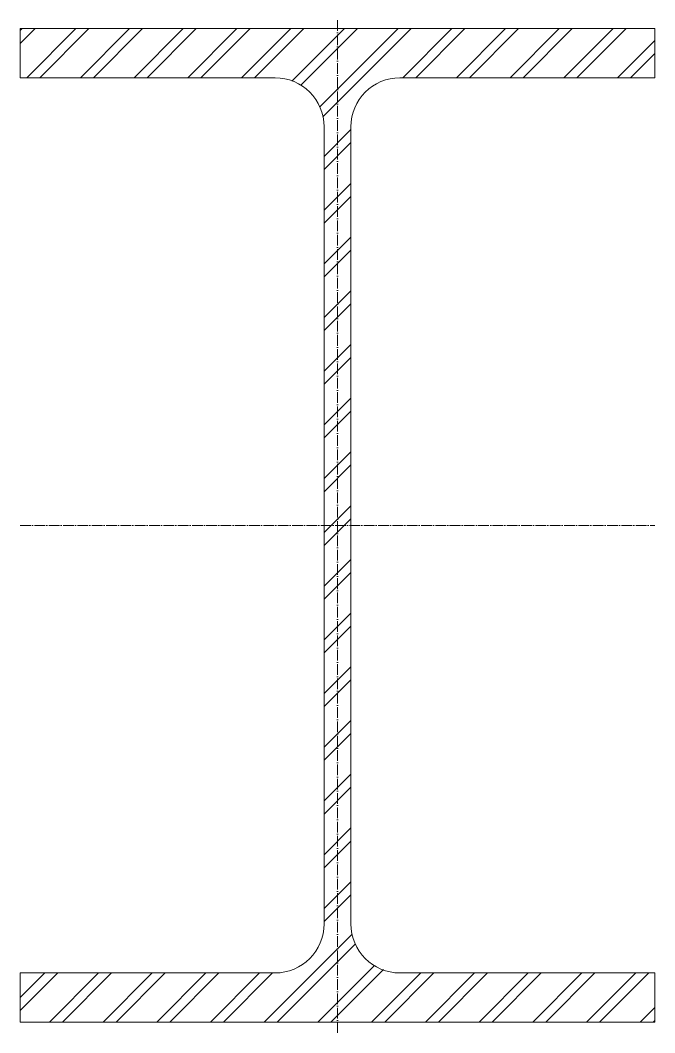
# Model space of a CAD drawing. Header units: metres. Extents: x -149 to 149, y -238 to 236.
import ezdxf

# ---------------------------------------------------------------- set-up
doc = ezdxf.new("R2010")
doc.units = ezdxf.units.M
doc.linetypes.add('MV_hartlijn_staal', pattern=[6.6, 5, -0.8, 0, -0.8])
doc.layers.add('A-DETL-GENF', color=92, linetype='Continuous', lineweight=18)

# ---------------------------------------------------------------- blocks, each defined once
blk = doc.blocks.new('28 Staalprofielen DIN_DIE_DILl 2d - DIE47_5-4447739-00_0 Basismaterialen')
at = {"layer": 'A-DETL-GENF', "lineweight": 13}
h = blk.add_hatch(dxfattribs=at)
h.set_pattern_fill('FP_519', color=256, style=0, pattern_type=2)
h.set_pattern_definition([(225, (75.731, 4120.892), (12.57236, -12.57236), []), (225, (75.731, 4101.842), (12.57236, -12.57236), [])])
h.paths.add_polyline_path([(-148.5, 232.5), (-148.5, 209.5), (-29.25, 209.5), (-23.3, 208.72), (-17.75, 206.42), (-12.99, 202.76), (-9.33, 198), (-7.03, 192.45), (-6.25, 186.5), (-6.25, -186.5), (-7.03, -192.45), (-9.33, -198), (-12.99, -202.76), (-17.75, -206.42), (-23.3, -208.72), (-29.25, -209.5), (-148.5, -209.5), (-148.5, -232.5), (148.5, -232.5), (148.5, -209.5), (29.25, -209.5), (23.3, -208.72), (17.75, -206.42), (12.99, -202.76), (9.33, -198), (7.03, -192.45), (6.25, -186.5), (6.25, 186.5), (7.03, 192.45), (9.33, 198), (12.99, 202.76), (17.75, 206.42), (23.3, 208.72), (29.25, 209.5), (148.5, 209.5), (148.5, 232.5), (-93.28, 232.5)])
at = {"layer": 'A-DETL-GENF'}
for p, q in [((148.5, 232.5), (-148.5, 232.5)), ((-148.5, 232.5), (-148.5, 209.5)), ((148.5, 232.5), (-148.5, 232.5)), ((-148.5, 232.5), (-148.5, 209.5)), ((148.5, 209.5), (148.5, 232.5)), ((148.5, 232.5), (148.5, 209.5)), ((-148.5, 209.5), (-29.25, 209.5)), ((-148.5, 209.5), (-29.25, 209.5)), ((29.25, 209.5), (148.5, 209.5)), ((148.5, 209.5), (29.25, 209.5)), ((-6.25, 186.5), (-6.25, -186.5)), ((-6.25, -186.5), (-6.25, 186.5)), ((6.25, -186.5), (6.25, 186.5)), ((6.25, -186.5), (6.25, 186.5)), ((-29.25, -209.5), (-148.5, -209.5)), ((-148.5, -209.5), (-148.5, -232.5)), ((-148.5, -232.5), (-148.5, -209.5)), ((-148.5, -209.5), (-29.25, -209.5)), ((148.5, -209.5), (29.25, -209.5)), ((148.5, -209.5), (29.25, -209.5)), ((148.5, -232.5), (148.5, -209.5)), ((148.5, -232.5), (148.5, -209.5)), ((-148.5, -232.5), (148.5, -232.5)), ((148.5, -232.5), (-148.5, -232.5))]:
    blk.add_line(p, q, dxfattribs=at)
at = {"layer": 'A-DETL-GENF', "linetype": 'MV_hartlijn_staal', "lineweight": 13}
for p, q in [((0, -237.5), (0, 236.42)), ((-148.5, 0), (148.5, 0))]:
    blk.add_line(p, q, dxfattribs=at)
at = {"layer": 'A-DETL-GENF'}
for centre, start, end in [((-29.25, 186.5), 360, 90), ((-29.25, 186.5), 360, 90), ((29.25, 186.5), 90, 180), ((29.25, 186.5), 90, 180), ((-29.25, -186.5), 270, 360), ((-29.25, -186.5), 270, 0), ((29.25, -186.5), 180, 270), ((29.25, -186.5), 180, 270)]:
    blk.add_arc(centre, 23, start, end, dxfattribs=at)

msp = doc.modelspace()

# ---------------------------------------------------------------- block references
msp.add_blockref('28 Staalprofielen DIN_DIE_DILl 2d - DIE47_5-4447739-00_0 Basismaterialen', (0, 0))

doc.saveas('drawing.dxf')
